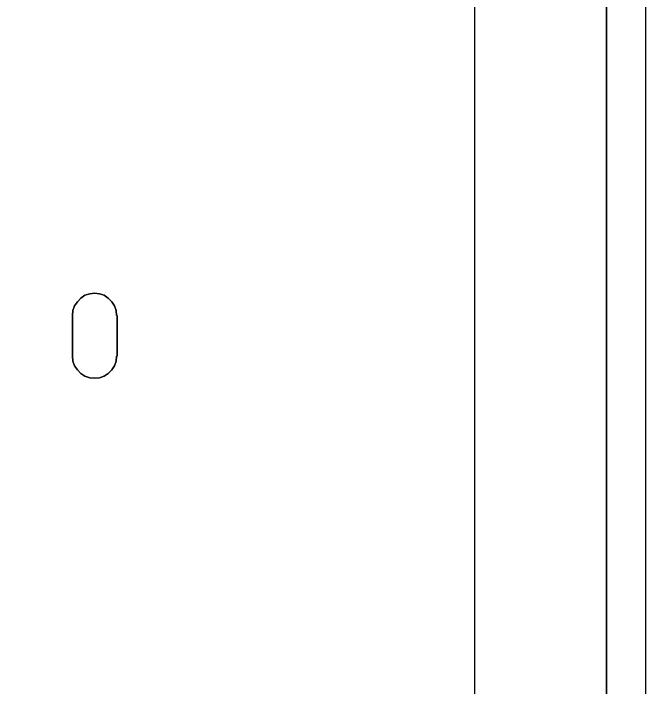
# Model space of a CAD drawing. Header units: millimetres. Extents: x 151130 to 215929, y 2134 to 34533.
# Drawn here: x 163272.8 to 163346.9, y 21870.4 to 21949.4 of the extents above; entities that cross this region are included whole.
import ezdxf

# ---------------------------------------------------------------- set-up
doc = ezdxf.new("R2010")
doc.units = ezdxf.units.MM
doc.layers.add('MUEBLES', color=8, linetype='Continuous')
doc.layers.add('OH!-Furniture', color=7, linetype='Continuous')

# ---------------------------------------------------------------- blocks, each defined once
blk = doc.blocks.new('1000')
at = {"color": 2, "flags": 128}
for points in [[(884.724, 425.642), (884.16, 425.689), (883.597, 425.877), (883.127, 426.205), (882.704, 426.628), (882.375, 427.098), (882.188, 427.661), (882.141, 428.225), (882.188, 428.788), (882.375, 429.352), (882.704, 429.822), (883.127, 430.244), (883.597, 430.573), (884.16, 430.761), (884.724, 430.808), (884.16, 430.761), (883.597, 430.573), (883.127, 430.244), (882.704, 429.822), (882.375, 429.352), (882.188, 428.788), (882.141, 428.225), (882.188, 427.661), (882.375, 427.098), (882.704, 426.628), (883.127, 426.205), (883.597, 425.877), (884.16, 425.689)], [(889.514, 430.808), (890.078, 430.761), (890.641, 430.573), (891.111, 430.244), (891.533, 429.822), (891.862, 429.352), (892.05, 428.788), (892.097, 428.225), (892.05, 427.661), (891.862, 427.098), (891.533, 426.628), (891.111, 426.205), (890.641, 425.877), (890.078, 425.689), (889.514, 425.642), (890.078, 425.689), (890.641, 425.877), (891.111, 426.205), (891.533, 426.628), (891.862, 427.098), (892.05, 427.661), (892.097, 428.225), (892.05, 428.788), (891.862, 429.352), (891.533, 429.822), (891.111, 430.244), (890.641, 430.573), (890.078, 430.761)], [(889.514, 425.595), (884.724, 425.595)]]:
    blk.add_lwpolyline(points, close=True, dxfattribs=at)
for points in [[(884.724, 430.808), (889.514, 430.808)], [(889.514, 430.808), (884.724, 430.808)]]:
    blk.add_lwpolyline(points, dxfattribs=at)
at = {"flags": 128}
blk.add_lwpolyline([(47.216, 368.205), (959.584, 368.205), (959.772, 368.205), (960.242, 368.205), (961.04, 368.205), (961.979, 368.205), (963.107, 368.205), (964.187, 368.205), (965.126, 368.205), (965.924, 368.205), (966.394, 368.205), (966.582, 368.205), (966.582, 369.003), (966.582, 368.205), (993.07, 368.205), (994.338, 368.205), (995.559, 368.205), (996.592, 368.205), (997.39, 368.205), (997.907, 368.205), (998.048, 368.205), (8.752, 368.205)], dxfattribs=at)
at = {"layer": 'OH!-Furniture', "color": 2}
blk.add_lwpolyline([(8.752, 368.205), (1008.752, 368.205), (1008.752, 488.198), (8.752, 488.198)], close=True, dxfattribs=at)
blk = doc.blocks.new('T2')
at = {"layer": 'MUEBLES'}
blk.add_lwpolyline([(55.5, -147), (1444.5, -147), (1444.5, -167), (55.5, -167)], close=True, dxfattribs=at)
at = {"layer": 'OH!-Furniture'}
blk.add_blockref('1000', (241.248, -530.628), dxfattribs=at)

msp = doc.modelspace()

# ---------------------------------------------------------------- block references
at = {"color": 5, "rotation": 90}
msp.add_blockref('T2', (163179.877, 20783.219), dxfattribs=at)

doc.saveas('drawing.dxf')
